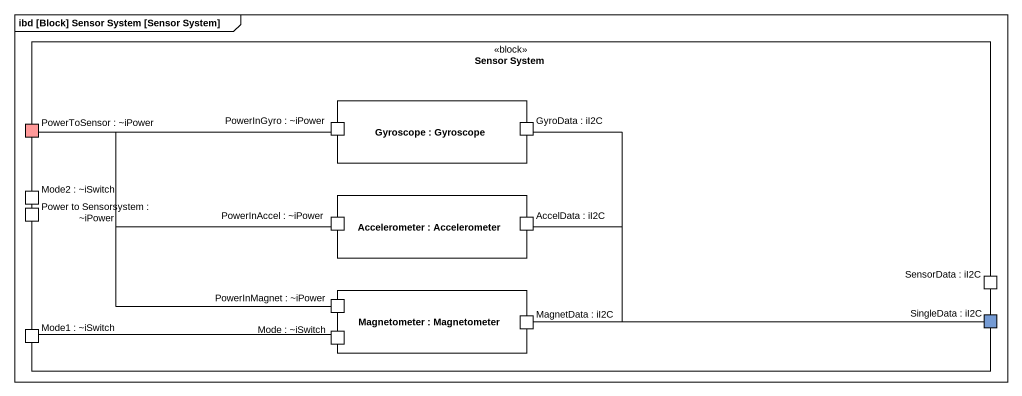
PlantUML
@startuml
mainframe ibd [Block] Sensor System [Sensor System]
rectangle "Sensor System" as Sensor_System <<block>> {
  port "PowerToSensor : ~iPower" as PowerToSensor_iPower #FF9999
  rectangle "Gyroscope : Gyroscope" as Gyroscope {
    port "PowerInGyro : ~iPower" as PowerInGyro_iPower
    port "GyroData : iI2C" as GyroData_iI2C
  }
  port "Mode2 : ~iSwitch" as Mode2_iSwitch
  port "Power to Sensorsystem : ~iPower" as Power_to_Sensorsystem_iPower
  rectangle "Accelerometer : Accelerometer" as Accelerometer {
    port "PowerInAccel : ~iPower" as PowerInAccel_iPower
    port "AccelData : iI2C" as AccelData_iI2C
  }
  rectangle "Magnetometer : Magnetometer" as Magnetometer {
    port "PowerInMagnet : ~iPower" as PowerInMagnet_iPower
    port "Mode : ~iSwitch" as Mode_iSwitch
    port "MagnetData : iI2C" as MagnetData_iI2C
  }
  port "SensorData : iI2C" as SensorData_iI2C
  port "Mode1 : ~iSwitch" as Mode1_iSwitch
  port "SingleData : iI2C" as SingleData_iI2C #759BD4
}
PowerToSensor_iPower -right- PowerInGyro_iPower
PowerToSensor_iPower -right- PowerInAccel_iPower
PowerToSensor_iPower -right- PowerInMagnet_iPower
Mode1_iSwitch -right- Mode_iSwitch
SingleData_iI2C -left- GyroData_iI2C
SingleData_iI2C -left- AccelData_iI2C
SingleData_iI2C -left- MagnetData_iI2C
@enduml
